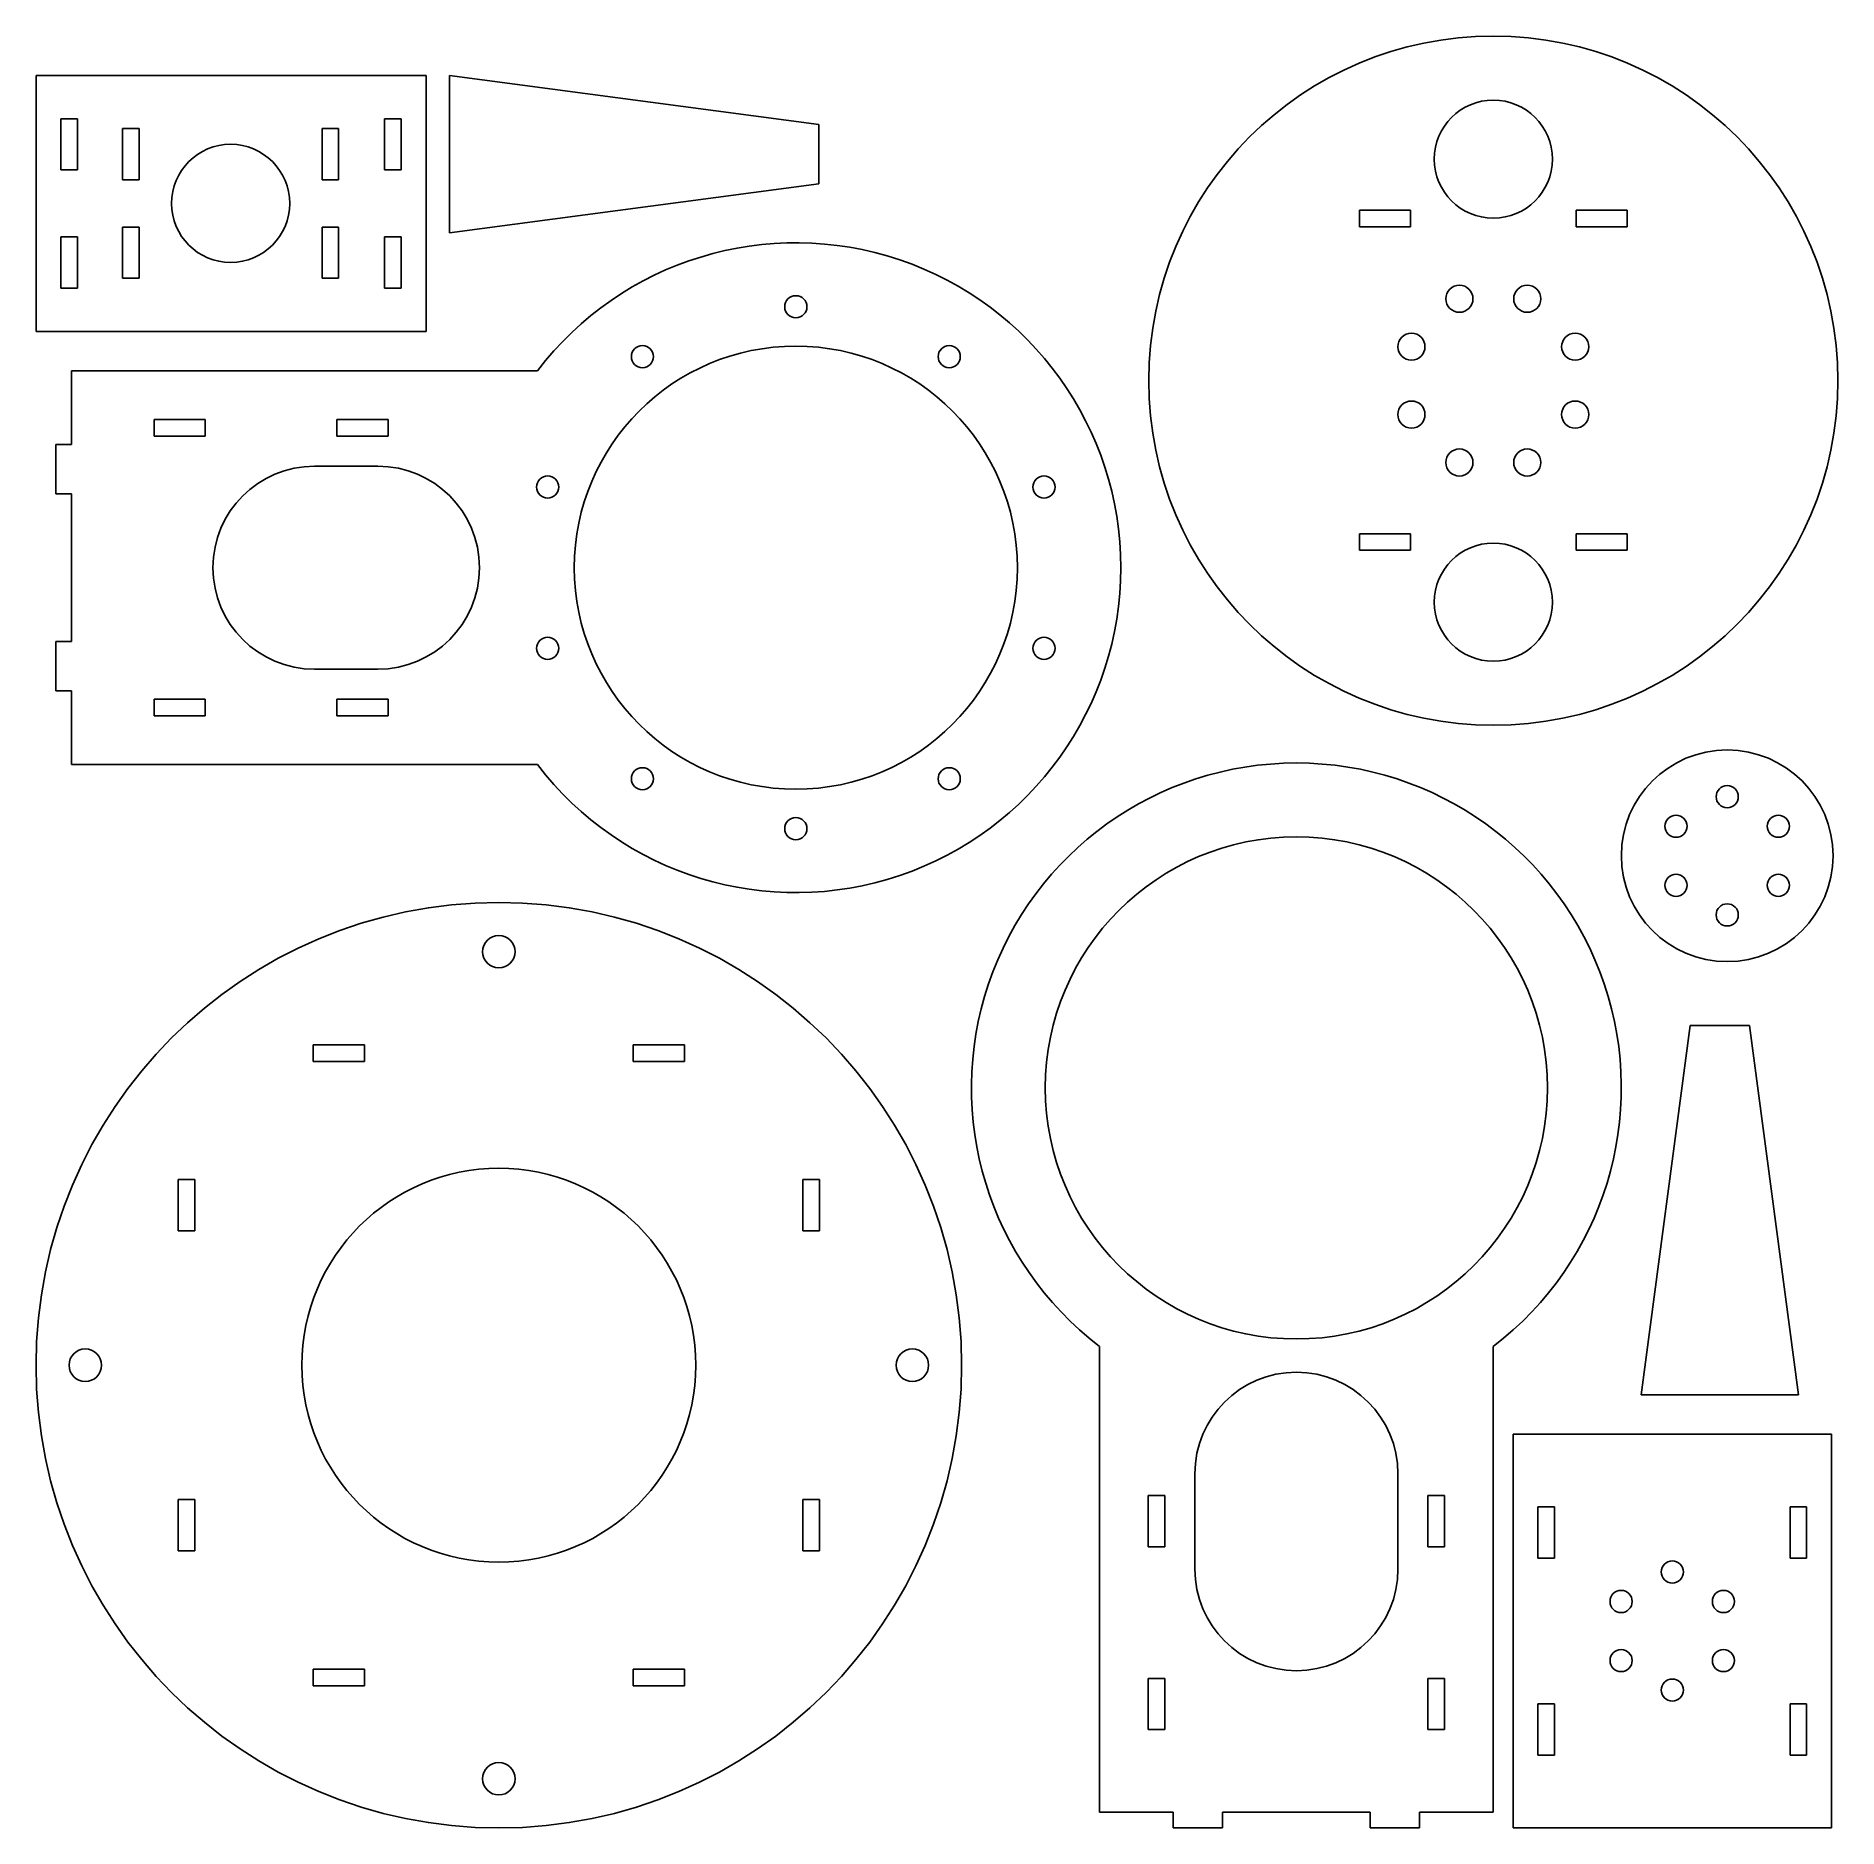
# Model space of a CAD drawing. Header units: millimetres. Extents: x 6 to 372, y 6 to 370.
import ezdxf

# ---------------------------------------------------------------- set-up
doc = ezdxf.new("R2010")
doc.units = ezdxf.units.MM

msp = doc.modelspace()

# ---------------------------------------------------------------- linework, layer by layer
at = {"layer": 'CUT'}
for p, q in [((85.225, 362), (6, 362)), ((6, 362), (6, 310)), ((85.225, 310), (85.225, 362)), ((165, 352), (90, 362)), ((90, 362), (90, 330)), ((14.4375, 353.2), (11.0625, 353.2)), ((11.0625, 353.2), (11.0625, 342.8)), ((14.4375, 342.8), (14.4375, 353.2)), ((80.1625, 353.2), (76.7875, 353.2)), ((76.7875, 353.2), (76.7875, 342.8)), ((80.1625, 342.8), (80.1625, 353.2)), ((165, 340), (165, 352)), ((26.9625, 351.2), (23.5875, 351.2)), ((23.5875, 351.2), (23.5875, 340.8)), ((26.9625, 340.8), (26.9625, 351.2)), ((67.4625, 351.2), (64.0875, 351.2)), ((64.0875, 351.2), (64.0875, 340.8)), ((67.4625, 340.8), (67.4625, 351.2)), ((11.0625, 342.8), (14.4375, 342.8)), ((23.5875, 340.8), (26.9625, 340.8)), ((64.0875, 340.8), (67.4625, 340.8)), ((76.7875, 342.8), (80.1625, 342.8)), ((90, 330), (165, 340)), ((285.2, 334.6302), (274.8, 334.6302)), ((274.8, 334.6302), (274.8, 331.2552)), ((285.2, 331.2552), (285.2, 334.6302)), ((329.2, 334.6302), (318.8, 334.6302)), ((318.8, 334.6302), (318.8, 331.2552)), ((329.2, 331.2552), (329.2, 334.6302)), ((26.9625, 331.2), (23.5875, 331.2)), ((23.5875, 331.2), (23.5875, 320.8)), ((26.9625, 320.8), (26.9625, 331.2)), ((67.4625, 331.2), (64.0875, 331.2)), ((64.0875, 331.2), (64.0875, 320.8)), ((67.4625, 320.8), (67.4625, 331.2)), ((274.8, 331.2552), (285.2, 331.2552)), ((318.8, 331.2552), (329.2, 331.2552)), ((14.4375, 329.2), (11.0625, 329.2)), ((11.0625, 329.2), (11.0625, 318.8)), ((14.4375, 318.8), (14.4375, 329.2)), ((80.1625, 329.2), (76.7875, 329.2)), ((76.7875, 329.2), (76.7875, 318.8)), ((80.1625, 318.8), (80.1625, 329.2)), ((11.0625, 318.8), (14.4375, 318.8)), ((23.5875, 320.8), (26.9625, 320.8)), ((64.0875, 320.8), (67.4625, 320.8)), ((76.7875, 318.8), (80.1625, 318.8)), ((6, 310), (85.225, 310)), ((13.175, 301.9976), (13.175, 286.9976)), ((107.8274, 301.9976), (13.175, 301.9976)), ((40.375, 292.0976), (29.975, 292.0976)), ((29.975, 292.0976), (29.975, 288.7226)), ((40.375, 288.7226), (40.375, 292.0976)), ((77.525, 292.0976), (67.125, 292.0976)), ((67.125, 292.0976), (67.125, 288.7226)), ((77.525, 288.7226), (77.525, 292.0976)), ((13.175, 286.9976), (10, 286.9976)), ((10, 286.9976), (10, 276.9976)), ((29.975, 288.7226), (40.375, 288.7226)), ((67.125, 288.7226), (77.525, 288.7226)), ((62.5625, 282.6226), (75.4375, 282.6226)), ((10, 276.9976), (13.175, 276.9976)), ((13.175, 276.9976), (13.175, 246.9976)), ((285.2, 268.9052), (274.8, 268.9052)), ((274.8, 268.9052), (274.8, 265.5302)), ((285.2, 265.5302), (285.2, 268.9052)), ((329.2, 268.9052), (318.8, 268.9052)), ((318.8, 268.9052), (318.8, 265.5302)), ((329.2, 265.5302), (329.2, 268.9052)), ((274.8, 265.5302), (285.2, 265.5302)), ((318.8, 265.5302), (329.2, 265.5302)), ((13.175, 246.9976), (10, 246.9976)), ((10, 246.9976), (10, 236.9976)), ((75.4375, 241.3726), (62.5625, 241.3726)), ((10, 236.9976), (13.175, 236.9976)), ((13.175, 236.9976), (13.175, 221.9976)), ((40.375, 235.2726), (29.975, 235.2726)), ((29.975, 235.2726), (29.975, 231.8976)), ((40.375, 231.8976), (40.375, 235.2726)), ((77.525, 235.2726), (67.125, 235.2726)), ((67.125, 235.2726), (67.125, 231.8976)), ((77.525, 231.8976), (77.525, 235.2726)), ((29.975, 231.8976), (40.375, 231.8976)), ((67.125, 231.8976), (77.525, 231.8976)), ((13.175, 221.9976), (107.8274, 221.9976)), ((342, 169), (332, 94)), ((354, 169), (342, 169)), ((364, 94), (354, 169)), ((72.7, 165.0946), (62.3, 165.0946)), ((62.3, 165.0946), (62.3, 161.7196)), ((72.7, 161.7196), (72.7, 165.0946)), ((137.7, 165.0946), (127.3, 165.0946)), ((127.3, 165.0946), (127.3, 161.7196)), ((137.7, 161.7196), (137.7, 165.0946)), ((62.3, 161.7196), (72.7, 161.7196)), ((127.3, 161.7196), (137.7, 161.7196)), ((38.275, 137.6946), (34.9, 137.6946)), ((34.9, 137.6946), (34.9, 127.2946)), ((38.275, 127.2946), (38.275, 137.6946)), ((165.1, 137.6946), (161.725, 137.6946)), ((161.725, 137.6946), (161.725, 127.2946)), ((165.1, 127.2946), (165.1, 137.6946)), ((34.9, 127.2946), (38.275, 127.2946)), ((161.725, 127.2946), (165.1, 127.2946)), ((221.9976, 103.8274), (221.9976, 9.175)), ((301.9976, 9.175), (301.9976, 103.8274)), ((332, 94), (364, 94)), ((370.7, 86), (306, 86)), ((306, 86), (306, 6)), ((370.7, 6), (370.7, 86)), ((241.3726, 58.5625), (241.3726, 77.9375)), ((282.6226, 77.9375), (282.6226, 58.5625)), ((231.8976, 73.525), (231.8976, 63.125)), ((235.2726, 73.525), (231.8976, 73.525)), ((235.2726, 63.125), (235.2726, 73.525)), ((288.7226, 73.525), (288.7226, 63.125)), ((292.0976, 73.525), (288.7226, 73.525)), ((292.0976, 63.125), (292.0976, 73.525)), ((38.275, 72.6946), (34.9, 72.6946)), ((34.9, 72.6946), (34.9, 62.2946)), ((38.275, 62.2946), (38.275, 72.6946)), ((165.1, 72.6946), (161.725, 72.6946)), ((161.725, 72.6946), (161.725, 62.2946)), ((165.1, 62.2946), (165.1, 72.6946)), ((314.4375, 71.2), (311.0625, 71.2)), ((311.0625, 71.2), (311.0625, 60.8)), ((314.4375, 60.8), (314.4375, 71.2)), ((365.6375, 71.2), (362.2625, 71.2)), ((362.2625, 71.2), (362.2625, 60.8)), ((365.6375, 60.8), (365.6375, 71.2)), ((34.9, 62.2946), (38.275, 62.2946)), ((161.725, 62.2946), (165.1, 62.2946)), ((231.8976, 63.125), (235.2726, 63.125)), ((288.7226, 63.125), (292.0976, 63.125)), ((311.0625, 60.8), (314.4375, 60.8)), ((362.2625, 60.8), (365.6375, 60.8)), ((72.7, 38.2696), (62.3, 38.2696)), ((62.3, 38.2696), (62.3, 34.8946)), ((72.7, 34.8946), (72.7, 38.2696)), ((137.7, 38.2696), (127.3, 38.2696)), ((127.3, 38.2696), (127.3, 34.8946)), ((137.7, 34.8946), (137.7, 38.2696)), ((62.3, 34.8946), (72.7, 34.8946)), ((127.3, 34.8946), (137.7, 34.8946)), ((231.8976, 36.375), (231.8976, 25.975)), ((235.2726, 36.375), (231.8976, 36.375)), ((235.2726, 25.975), (235.2726, 36.375)), ((288.7226, 36.375), (288.7226, 25.975)), ((292.0976, 36.375), (288.7226, 36.375)), ((292.0976, 25.975), (292.0976, 36.375)), ((314.4375, 31.2), (311.0625, 31.2)), ((311.0625, 31.2), (311.0625, 20.8)), ((314.4375, 20.8), (314.4375, 31.2)), ((365.6375, 31.2), (362.2625, 31.2)), ((362.2625, 31.2), (362.2625, 20.8)), ((365.6375, 20.8), (365.6375, 31.2)), ((231.8976, 25.975), (235.2726, 25.975)), ((288.7226, 25.975), (292.0976, 25.975)), ((311.0625, 20.8), (314.4375, 20.8)), ((362.2625, 20.8), (365.6375, 20.8)), ((221.9976, 9.175), (236.9976, 9.175)), ((236.9976, 9.175), (236.9976, 6)), ((246.9976, 6), (246.9976, 9.175)), ((246.9976, 9.175), (276.9976, 9.175)), ((276.9976, 9.175), (276.9976, 6)), ((286.9976, 6), (286.9976, 9.175)), ((286.9976, 9.175), (301.9976, 9.175)), ((236.9976, 6), (246.9976, 6)), ((276.9976, 6), (286.9976, 6)), ((306, 6), (370.7, 6))]:
    msp.add_line(p, q, dxfattribs=at)
for centre, radius, start, end in [((302, 299.9927), 70, 0, 180), ((302, 344.9927), 12, 0, 180), ((45.525, 336), 12, 0, 180), ((302, 344.9927), 12, 180, 0), ((45.525, 336), 12, 180, 0), ((160.325, 261.9976), 66, 217.3052, 142.6948), ((295.1117, 316.6226), 2.75, 0, 180), ((308.8883, 316.6226), 2.75, 0, 180), ((160.325, 314.9976), 2.25, 0, 180), ((160.325, 314.9976), 2.25, 180, 0), ((295.1117, 316.6226), 2.75, 180, 0), ((308.8883, 316.6226), 2.75, 180, 0), ((285.3702, 306.881), 2.75, 0, 180), ((318.6298, 306.881), 2.75, 0, 180), ((160.325, 261.9976), 45, 0, 180), ((129.1724, 304.8755), 2.25, 360, 180), ((129.1724, 304.8755), 2.25, 180, 360), ((191.4776, 304.8755), 2.25, 0, 180), ((191.4776, 304.8755), 2.25, 180, 0), ((285.3702, 306.881), 2.75, 180, 0), ((318.6298, 306.881), 2.75, 180, 0), ((302, 299.9927), 70, 180, 0), ((285.3702, 293.1044), 2.75, 0, 180), ((285.3702, 293.1044), 2.75, 180, 0), ((318.6298, 293.1044), 2.75, 0, 180), ((318.6298, 293.1044), 2.75, 180, 0), ((295.1117, 283.3629), 2.75, 0, 180), ((308.8883, 283.3629), 2.75, 0, 180), ((62.5625, 261.9976), 20.625, 90, 270), ((75.4375, 261.9976), 20.625, 270, 90), ((295.1117, 283.3629), 2.75, 180, 0), ((308.8883, 283.3629), 2.75, 180, 0), ((109.919, 278.3755), 2.25, 0, 180), ((109.919, 278.3755), 2.25, 180, 0), ((210.731, 278.3755), 2.25, 0, 180), ((210.731, 278.3755), 2.25, 180, 0), ((302, 254.9927), 12, 0, 180), ((160.325, 261.9976), 45, 180, 0), ((302, 254.9927), 12, 180, 0), ((109.919, 245.6197), 2.25, 0, 180), ((109.919, 245.6197), 2.25, 180, 0), ((210.731, 245.6197), 2.25, 0, 180), ((210.731, 245.6197), 2.25, 180, 0), ((349.5, 203.4756), 21.5, 0, 180), ((129.1724, 219.1197), 2.25, 360, 180), ((191.4776, 219.1197), 2.25, 0, 180), ((261.9976, 156.325), 66, 307.3052, 232.6948), ((129.1724, 219.1197), 2.25, 180, 360), ((191.4776, 219.1197), 2.25, 180, 0), ((349.5, 215.4756), 2.25, 0, 180), ((349.5, 215.4756), 2.25, 180, 0), ((160.325, 208.9976), 2.25, 0, 180), ((160.325, 208.9976), 2.25, 180, 0), ((339.1077, 209.4756), 2.25, 0, 180), ((339.1077, 209.4756), 2.25, 180, 0), ((359.8923, 209.4756), 2.25, 0, 180), ((359.8923, 209.4756), 2.25, 180, 0), ((261.9976, 156.325), 51, 90, 270), ((261.9976, 156.325), 51, 270, 90), ((349.5, 203.4756), 21.5, 180, 0), ((339.1077, 197.4756), 2.25, 0, 180), ((359.8923, 197.4756), 2.25, 0, 180), ((100, 99.9946), 94, 0, 180), ((339.1077, 197.4756), 2.25, 180, 0), ((359.8923, 197.4756), 2.25, 180, 0), ((349.5, 191.4756), 2.25, 0, 180), ((349.5, 191.4756), 2.25, 180, 0), ((100, 183.9946), 3.3, 0, 180), ((100, 183.9946), 3.3, 180, 0), ((100, 99.9946), 40, 0, 180), ((16, 99.9946), 3.3, 0, 180), ((184, 99.9946), 3.3, 0, 180), ((100, 99.9946), 94, 180, 0), ((16, 99.9946), 3.3, 180, 0), ((100, 99.9946), 40, 180, 0), ((184, 99.9946), 3.3, 180, 0), ((261.9976, 77.9375), 20.625, 0, 180), ((261.9976, 58.5625), 20.625, 180, 0), ((338.35, 58), 2.25, 0, 180), ((338.35, 58), 2.25, 180, 0), ((327.9577, 52), 2.25, 0, 180), ((327.9577, 52), 2.25, 180, 0), ((348.7423, 52), 2.25, 0, 180), ((348.7423, 52), 2.25, 180, 0), ((327.9577, 40), 2.25, 0, 180), ((348.7423, 40), 2.25, 0, 180), ((327.9577, 40), 2.25, 180, 0), ((348.7423, 40), 2.25, 180, 0), ((338.35, 34), 2.25, 0, 180), ((338.35, 34), 2.25, 180, 0), ((100, 15.9946), 3.3, 0, 180), ((100, 15.9946), 3.3, 180, 0)]:
    msp.add_arc(centre, radius, start, end, dxfattribs=at)

doc.saveas('drawing.dxf')
